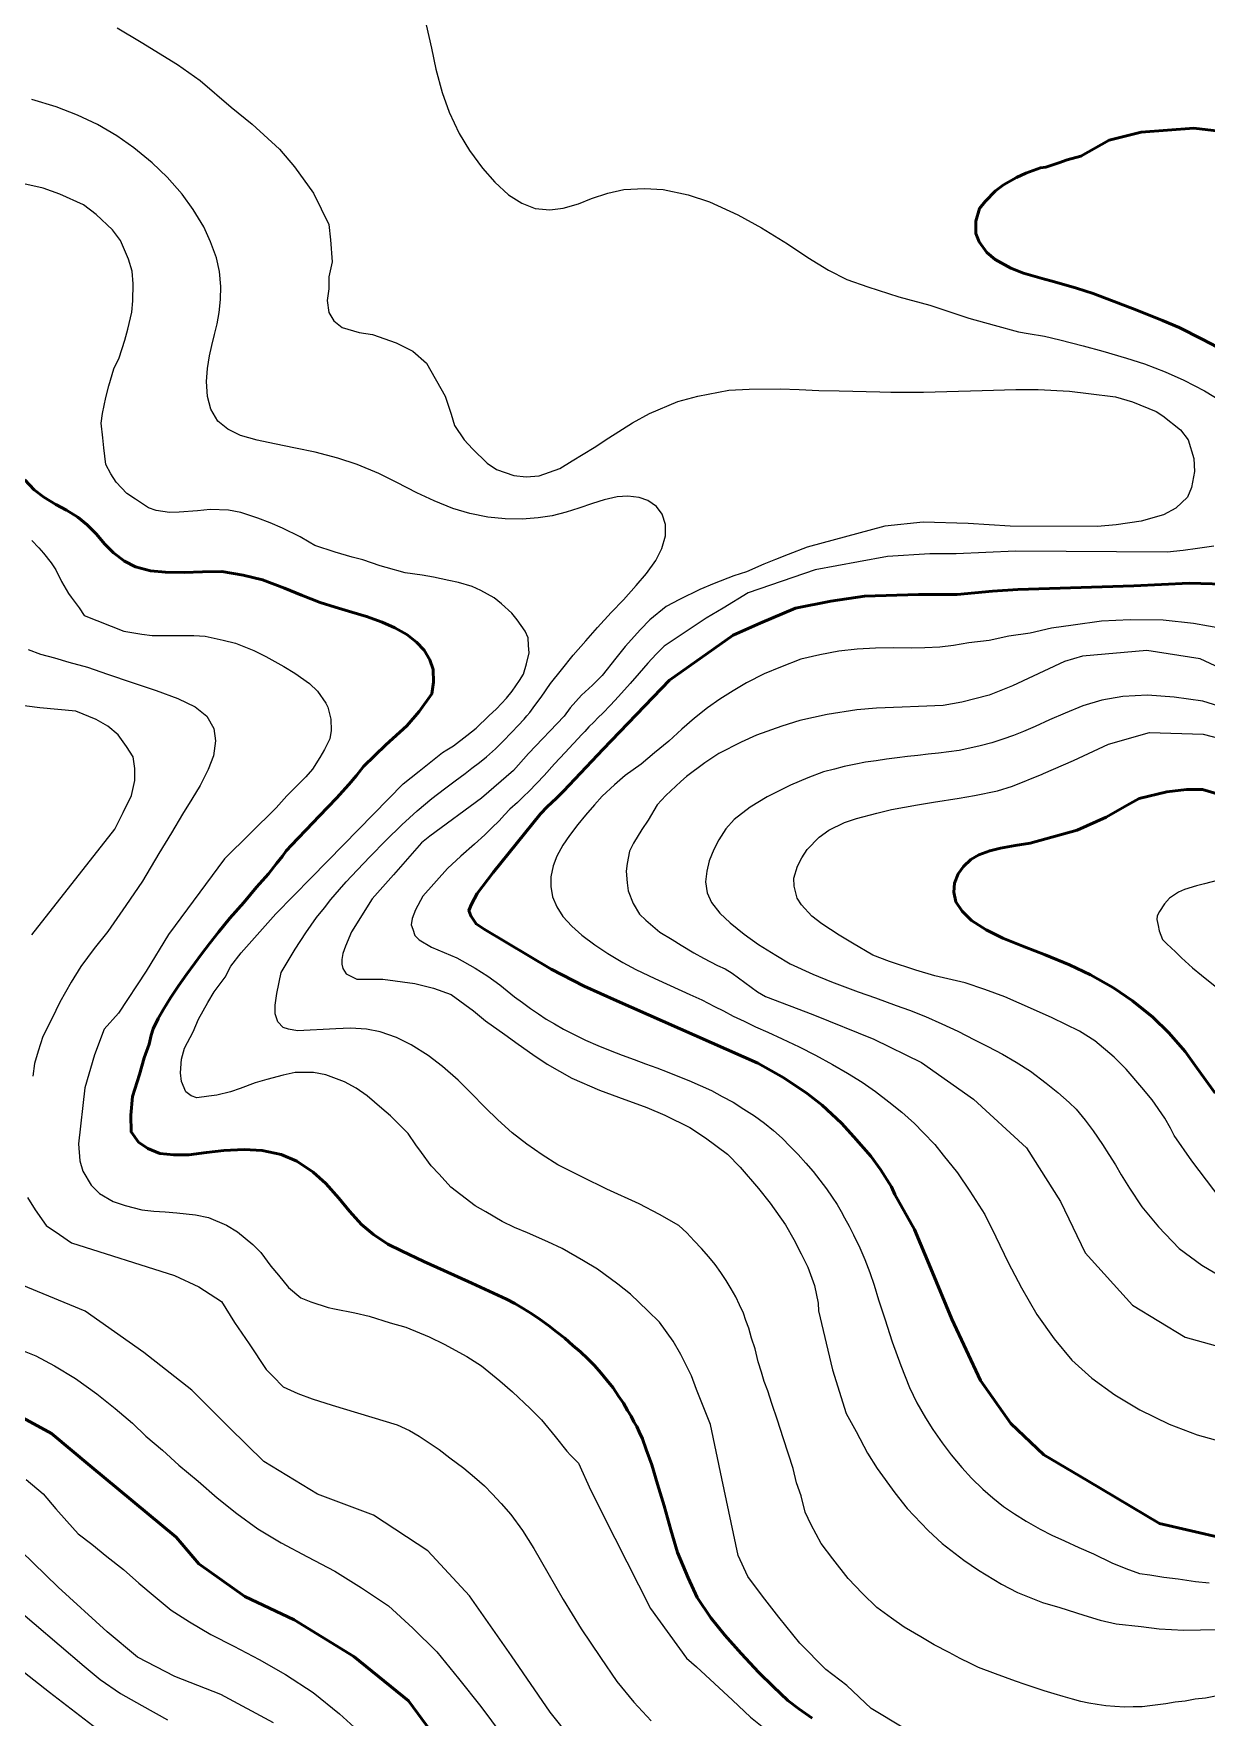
# Model space of a CAD drawing. Header units: metres. Extents: x 552626 to 559174, y 1843804 to 1852371.
# Drawn here: x 555458 to 555814, y 1844979 to 1845491 of the extents above; entities that cross this region are included whole.
import ezdxf

# ---------------------------------------------------------------- set-up
doc = ezdxf.new("R2010")
doc.units = ezdxf.units.M
doc.header["$LTSCALE"] = 6.8
doc.layers.add('1', color=7, linetype='Continuous', lineweight=25)
doc.layers.add('2', color=7, linetype='Continuous', lineweight=53)

msp = doc.modelspace()

# ---------------------------------------------------------------- linework, layer by layer
at = {"layer": '1'}
for points in [[(555577.31, 1845493.83), (555578.9, 1845486.71), (555580.3, 1845480.39), (555582.2, 1845473.25), (555584.28, 1845467.25), (555587.3, 1845460.79), (555590.44, 1845455.59), (555594.46, 1845450.21), (555598.17, 1845446.04), (555602.33, 1845442.19), (555606.36, 1845439.65), (555610.48, 1845437.96), (555614.94, 1845437.57), (555618.99, 1845438.05), (555623.59, 1845439.4), (555627.56, 1845440.99), (555632.55, 1845442.66), (555637.35, 1845443.76), (555643.7, 1845444.11), (555649.33, 1845443.82), (555656.9, 1845442.15), (555663.35, 1845440.01), (555671.97, 1845436.11), (555679.16, 1845432.14), (555687.13, 1845427.25), (555693.3, 1845423.14), (555699.54, 1845419.27), (555705.09, 1845416.42), (555711.49, 1845414.23), (555720.94, 1845411.17), (555730.31, 1845408.57), (555742.23, 1845404.69), (555749.84, 1845402.49), (555757.23, 1845400.46), (555760.23, 1845400), (555765.19, 1845399.19), (555769.79, 1845398.07), (555776.96, 1845396.26), (555782.92, 1845394.63), (555790.08, 1845392.54), (555795.55, 1845390.75), (555801.84, 1845388.31), (555807.47, 1845385.8), (555813.75, 1845382.54), (555818.92, 1845379.46)], [(555483.47, 1845492.94), (555490.73, 1845488.54), (555501.78, 1845481.81), (555508.63, 1845476.88), (555518.12, 1845468.82), (555524.43, 1845463.64), (555532.73, 1845456.02), (555537.34, 1845450.65), (555543.11, 1845442.65), (555547.7, 1845433.13), (555548.21, 1845428.5), (555548.72, 1845421.83), (555547.7, 1845417.21), (555547.7, 1845413.61), (555547.19, 1845410.02), (555547.7, 1845406.42), (555549.24, 1845403.86), (555551.8, 1845401.8), (555556.92, 1845400.26), (555561.01, 1845399.75), (555568.18, 1845397.18), (555573.3, 1845394.62), (555577.4, 1845391.02), (555583.11, 1845380.96), (555584.88, 1845375.45), (555585.94, 1845372.05), (555588.82, 1845367.71), (555591.42, 1845364.96), (555595.82, 1845360.61), (555598.71, 1845358.66), (555603.96, 1845356.88), (555607.72, 1845356.45), (555611.69, 1845356.72)], [(555644.26, 1845327.02), (555647.13, 1845331.02), (555648.96, 1845334.68), (555650.02, 1845338.5), (555650.04, 1845341.95), (555649, 1845345.05), (555647.31, 1845347.45), (555644.7, 1845349.21), (555641.99, 1845350.2), (555638.55, 1845350.6), (555635.3, 1845350.34), (555631.41, 1845349.48), (555627.88, 1845348.33), (555623.68, 1845346.9), (555619.87, 1845345.69), (555615.61, 1845344.59), (555611.32, 1845343.93), (555606.49, 1845343.59), (555601.32, 1845343.69), (555596.06, 1845344.2), (555590.55, 1845345.28), (555585.42, 1845346.8), (555579.77, 1845349.1), (555574.51, 1845351.6), (555568.39, 1845354.7), (555562.9, 1845357.41), (555556.4, 1845360.17), (555550.47, 1845362.15), (555543.63, 1845363.95), (555537.66, 1845365.17), (555531.23, 1845366.44), (555525.98, 1845367.54), (555520.95, 1845368.96), (555517.1, 1845370.88), (555514, 1845373.37), (555511.94, 1845376.97), (555510.87, 1845380.89), (555510.53, 1845385.39), (555510.84, 1845389.32), (555511.46, 1845393.18), (555512.23, 1845396.4), (555513.05, 1845399.65), (555513.81, 1845402.93), (555514.46, 1845406.4), (555514.86, 1845410.37), (555514.95, 1845414.25), (555514.49, 1845418.82), (555513.57, 1845422.99), (555511.83, 1845427.91), (555509.72, 1845432.42), (555506.57, 1845437.68), (555503.2, 1845442.38), (555498.6, 1845447.57), (555494.12, 1845451.92), (555488.52, 1845456.46), (555483.37, 1845460.09), (555477.43, 1845463.56), (555471.36, 1845466.4), (555464.88, 1845468.87), (555457.47, 1845471.13)], [(555554.82, 1845332.02), (555549.7, 1845333.53), (555543.46, 1845335.58), (555541.73, 1845336.62), (555539.07, 1845338.22), (555533.63, 1845340.83), (555529.92, 1845342.41), (555526.14, 1845343.88), (555520.99, 1845345.58), (555517.29, 1845346.3), (555511.65, 1845346.51), (555507.89, 1845346.08), (555502.32, 1845345.72), (555499.29, 1845345.57), (555495.32, 1845346.16), (555492.93, 1845347.03), (555489.02, 1845349.63), (555486.34, 1845351.42), (555483.09, 1845354.85), (555481.47, 1845357.33), (555480, 1845360.21), (555479.42, 1845365.29), (555479.07, 1845368.29), (555478.56, 1845372.8), (555478.99, 1845375.71), (555479.95, 1845380.58), (555480.88, 1845384.11), (555482.39, 1845389.24), (555484.01, 1845392.56), (555485.77, 1845398), (555486.72, 1845401.35), (555487.93, 1845406.53), (555488.21, 1845409.9), (555488.28, 1845415.14), (555488.04, 1845418.92), (555486.85, 1845422.59), (555484.5, 1845428.23), (555482.02, 1845431.56), (555477.01, 1845436.22), (555473.16, 1845439.11), (555466.02, 1845442.39), (555460.96, 1845444.19), (555453.25, 1845445.88)], [(555611.69, 1845356.72), (555617.9, 1845358.95), (555621.64, 1845361.28), (555628.31, 1845365.38), (555632.83, 1845368.28), (555640.02, 1845372.81), (555645.22, 1845375.69), (555653.75, 1845379.33), (555659.84, 1845380.98), (555669.26, 1845382.73), (555675.5, 1845383.06), (555684.82, 1845383.18), (555690.65, 1845382.99), (555696.58, 1845382.71), (555702.79, 1845382.57), (555715.2, 1845382.27), (555718.54, 1845382.18), (555728.45, 1845382.17), (555735.46, 1845382.4), (555746.28, 1845382.69), (555756.44, 1845382.99), (555763.29, 1845383.02), (555772.77, 1845382.48), (555778.56, 1845381.81), (555786.78, 1845380.75), (555791.9, 1845379.25), (555799.1, 1845376.26), (555801.15, 1845374.97), (555806.49, 1845370.73), (555808.84, 1845367.66), (555810.53, 1845362.05), (555810.79, 1845358.08), (555809.83, 1845353.21), (555808.65, 1845350.22), (555805.13, 1845346.87), (555801.35, 1845344.91), (555794.53, 1845342.99), (555786.95, 1845341.83), (555781.29, 1845341.38), (555754.76, 1845341.44), (555741.94, 1845342.24), (555728.32, 1845342.64), (555716.7, 1845341.44), (555693.09, 1845335.09), (555687.35, 1845332.82), (555683.43, 1845331.32), (555679.88, 1845329.87), (555674.62, 1845327.55), (555670.76, 1845326.35), (555664.84, 1845324.05), (555660.48, 1845322.22), (555654.26, 1845319.13), (555650.21, 1845317.05), (555645.26, 1845312.96), (555642.44, 1845310.06), (555637.8, 1845304.87), (555634.97, 1845301.31), (555630.81, 1845296.07), (555627.81, 1845293.16), (555624.54, 1845290.12), (555621.09, 1845286.2), (555619.28, 1845283.71), (555608.44, 1845272.31), (555603.85, 1845267.16), (555594.12, 1845258.73), (555578.41, 1845247.17), (555575.93, 1845245.18), (555567.36, 1845235.45), (555560.88, 1845228.14), (555554.66, 1845218.11), (555552.77, 1845213.77), (555551.96, 1845211.6), (555551.69, 1845209.71), (555551.69, 1845208.35), (555551.96, 1845207), (555553.04, 1845205.37), (555554.66, 1845204.56), (555556.28, 1845203.74), (555559.8, 1845203.74), (555564.12, 1845203.74), (555573.85, 1845202.39), (555579.52, 1845201.03), (555584.93, 1845199.14), (555591.66, 1845194.16), (555595.34, 1845191.06), (555601.24, 1845186.89), (555605.27, 1845184.03), (555609.72, 1845180.83), (555614.05, 1845177.9), (555621.57, 1845173.63), (555629.96, 1845170.03), (555635.73, 1845167.84), (555644.35, 1845164.74), (555649.84, 1845162.42), (555657.4, 1845158.63), (555662.23, 1845155.48), (555668.87, 1845150.54), (555672.74, 1845146.61), (555678.33, 1845140.12), (555681.79, 1845135.67), (555686.44, 1845129.08)], [(555457.51, 1845337.07), (555459.67, 1845334.85)], [(555459.67, 1845334.85), (555461.1, 1845333.2), (555463.43, 1845330.32), (555464.81, 1845328.2), (555466.56, 1845324.59), (555468.68, 1845321.02), (555469.48, 1845319.88), (555471.85, 1845316.63), (555473.44, 1845314.33), (555485.51, 1845309.53), (555490.95, 1845308.63), (555494.04, 1845308.22), (555498.8, 1845308.19), (555501.75, 1845308.24), (555506.7, 1845308.24), (555510.15, 1845308.06), (555515.63, 1845306.78), (555519.35, 1845305.88), (555524.93, 1845303.66), (555528.57, 1845301.79), (555534.06, 1845298.8), (555537.43, 1845296.81), (555541.89, 1845293.61), (555544.34, 1845291.32), (555546.86, 1845287.61), (555547.47, 1845286.44), (555548.36, 1845282.83), (555548.47, 1845279.32), (555548, 1845276.79), (555546.47, 1845273.57), (555545.03, 1845271.12), (555542.77, 1845267.62), (555540.75, 1845265.29), (555537.25, 1845261.75), (555534.94, 1845259.49), (555531.73, 1845255.88), (555516.01, 1845240.33), (555498.99, 1845217.29), (555492.23, 1845206.18), (555483.81, 1845193.46)], [(555816.66, 1845335.35), (555811.67, 1845334.65), (555807.31, 1845334.09), (555802.49, 1845333.51), (555756.36, 1845333.8), (555738.33, 1845333), (555730.32, 1845333), (555717.5, 1845332.2), (555708.69, 1845330.59), (555695.47, 1845328.18), (555675.19, 1845321.19), (555667.51, 1845316.57), (555662.39, 1845313.49), (555649.59, 1845304.92), (555647.18, 1845302.53), (555644.69, 1845299.85), (555642.05, 1845296.78), (555639.29, 1845293.58), (555635.78, 1845289.63), (555633.32, 1845287.03), (555631.04, 1845284.59), (555629.61, 1845283.31), (555628.28, 1845281.87), (555626.78, 1845280.44), (555625.56, 1845279.07), (555624.41, 1845277.92), (555623.57, 1845276.98), (555621.94, 1845275.24), (555619.59, 1845272.67), (555616.35, 1845269.16), (555613.12, 1845265.66), (555608.58, 1845260.85), (555606.84, 1845259.25), (555605.04, 1845257.5)], [(555566.45, 1845162.18), (555563.81, 1845164.45), (555559.37, 1845168.32), (555556.06, 1845170.6), (555552.5, 1845172.58), (555546.83, 1845174.69), (555543.13, 1845175.41), (555537.51, 1845175.43), (555533.9, 1845174.54), (555528.91, 1845173.21), (555525.41, 1845172.24), (555520.84, 1845170.57), (555517.92, 1845169.48), (555513.74, 1845168.52), (555511.3, 1845168.24), (555507.64, 1845167.73), (555505.87, 1845168.29), (555504.3, 1845169.54), (555502.99, 1845172.62), (555502.69, 1845175.25), (555502.97, 1845179.48), (555503.92, 1845182.82), (555506.49, 1845187.78), (555508.15, 1845191.59), (555511, 1845196.67), (555512.91, 1845199.94), (555516.21, 1845204.32), (555518.02, 1845207.67), (555521.15, 1845211.72), (555531.61, 1845223.58), (555542.42, 1845234.57), (555552.25, 1845244.6), (555570.34, 1845263.14), (555575.19, 1845266.98), (555582.28, 1845272.62), (555583.61, 1845273.44), (555585.65, 1845274.72), (555589.68, 1845277.84), (555592.47, 1845280.07), (555596.32, 1845283.84), (555598.65, 1845285.92), (555601.71, 1845289.12), (555603.46, 1845291.32), (555605.67, 1845294.53), (555606.87, 1845296.47), (555607.84, 1845299.63), (555608.6, 1845302.95), (555608.45, 1845305.13), (555608.28, 1845307.49), (555607.37, 1845309.57), (555604.98, 1845313.01), (555603.32, 1845315.01), (555600.24, 1845317.8), (555597.94, 1845319.63), (555593.96, 1845321.94), (555591.26, 1845323.06), (555587.12, 1845324.3), (555584.19, 1845324.91), (555579.51, 1845325.9), (555576.1, 1845326.56), (555570.98, 1845327.21), (555565.17, 1845328.93), (555563.31, 1845329.38), (555558.06, 1845331.16), (555554.82, 1845332.02)], [(555722.52, 1845006.83), (555718.7, 1845009.5), (555714.28, 1845012.76), (555709.88, 1845017.06), (555705.54, 1845021.56), (555700.83, 1845027.54), (555697.34, 1845032.26), (555694.31, 1845037.9), (555692.5, 1845041.8), (555691.27, 1845046.71), (555689.87, 1845050.69), (555688.84, 1845055.07), (555687.4, 1845059.34), (555685.79, 1845064.38), (555684.08, 1845069.72), (555682.36, 1845074.74), (555681.12, 1845078.62), (555680.03, 1845081.48), (555679.22, 1845084.29), (555678.23, 1845087.42), (555677.28, 1845091.36), (555676.17, 1845094.64), (555675.36, 1845097.67), (555674.42, 1845100), (555673.69, 1845102.23), (555672.55, 1845104.76), (555671.42, 1845107.19), (555669.98, 1845109.68), (555668.5, 1845112.14), (555666.85, 1845114.56), (555665.09, 1845117.05), (555663.17, 1845119.34), (555661.01, 1845121.88), (555658.77, 1845124.18), (555656.47, 1845126.64), (555654.04, 1845128.85), (555648.25, 1845132.22), (555642.01, 1845135.5), (555632.21, 1845139.97), (555624.81, 1845143.62), (555617.31, 1845147.35), (555612.55, 1845150.33), (555607.92, 1845153.59), (555603.48, 1845157.02), (555599.1, 1845160.99), (555595.27, 1845164.79), (555590.92, 1845169.22), (555587.01, 1845173.07), (555582.28, 1845177.23), (555577.89, 1845180.55), (555572.8, 1845183.8), (555568.33, 1845186.01), (555563.38, 1845187.75), (555559.17, 1845188.57), (555554.31, 1845188.85), (555549.9, 1845188.71), (555538.18, 1845188.02), (555535.47, 1845188.57), (555533.85, 1845189.11), (555532.23, 1845190.74), (555531.42, 1845193.17), (555531.42, 1845195.88), (555531.96, 1845199.41), (555533.23, 1845205.76), (555537.47, 1845212.87), (555540.73, 1845217.88), (555544.03, 1845222.54), (555546.39, 1845225.47), (555548.31, 1845228), (555550.97, 1845231.01), (555552.97, 1845233.39), (555556.31, 1845236.91), (555560.3, 1845241.07), (555565.07, 1845245.88), (555569.9, 1845250.69), (555574.57, 1845254.88), (555578.99, 1845258.67), (555582.93, 1845261.62), (555586.1, 1845264.02), (555589.13, 1845266.27), (555591.24, 1845267.85), (555593.55, 1845269.62), (555595.68, 1845271.32), (555598.39, 1845273.8), (555600.65, 1845276), (555603.36, 1845278.86), (555605.28, 1845280.87), (555607.05, 1845282.78), (555607.95, 1845283.77), (555608.86, 1845284.77), (555610.3, 1845286.9), (555612.24, 1845289.47), (555615.11, 1845293.65), (555618.4, 1845297.73), (555621.94, 1845302.26), (555625.8, 1845306.62), (555629.39, 1845310.67), (555633.57, 1845315.22), (555637.23, 1845319.08), (555641.16, 1845323.37), (555644.26, 1845327.02)], [(555819.54, 1845310.22), (555810.46, 1845311.85), (555801.26, 1845312.91), (555791.16, 1845312.94), (555782.46, 1845312.54), (555773.9, 1845311.4), (555767.27, 1845310.43), (555760.82, 1845308.89), (555754.39, 1845307.98), (555748.38, 1845306.69), (555742.22, 1845306.01), (555737.58, 1845305.17), (555733.33, 1845304.63), (555728.86, 1845304.42), (555724.64, 1845304.36), (555719.15, 1845304.49), (555713.81, 1845304.34), (555708.27, 1845304.09), (555702.71, 1845303.46), (555696.9, 1845302.29), (555691.19, 1845300.99), (555684.93, 1845298.6), (555679.97, 1845296.55), (555674.66, 1845293.81), (555670.54, 1845291.4), (555666.55, 1845288.88), (555662.8, 1845286.27), (555658.83, 1845283.08), (555655, 1845279.78), (555651.07, 1845276.06), (555646.66, 1845272.53), (555642.67, 1845269.15), (555637.79, 1845265.62), (555634.55, 1845262.86), (555630.75, 1845259.4), (555628.46, 1845256.79), (555625.77, 1845253.62), (555623.36, 1845250.74), (555620.85, 1845247.4), (555618.86, 1845244.44), (555617.06, 1845241.12), (555615.91, 1845238.19), (555615.2, 1845234.88), (555615.18, 1845231.92), (555615.72, 1845228.74), (555617.03, 1845225.72), (555618.87, 1845222.81), (555621.58, 1845219.82), (555624.61, 1845217.16), (555628.59, 1845214.18), (555632.48, 1845211.58), (555637.08, 1845208.82), (555641.02, 1845206.68), (555646.78, 1845203.92), (555651.4, 1845201.84), (555657.38, 1845199.08), (555661.04, 1845197.43)], [(555456.43, 1845303.91), (555460.1, 1845302.53), (555464.37, 1845301.46), (555468.79, 1845300.1), (555474.44, 1845298.54), (555480.48, 1845296.41), (555488.04, 1845293.92), (555495.3, 1845291.46), (555501.9, 1845289.08), (555507.16, 1845286.48), (555510.7, 1845283.68), (555512.77, 1845279.92), (555513.33, 1845276.19), (555512.68, 1845271.65), (555511.13, 1845267.52), (555508.65, 1845262.58), (555506.15, 1845258.46), (555503.28, 1845253.89), (555499.97, 1845248.22), (555496.1, 1845241.92), (555491.11, 1845233.5), (555486.03, 1845226.18), (555480.59, 1845218.28), (555476.44, 1845213.11), (555472.39, 1845207.56), (555469.46, 1845202.85), (555465.98, 1845196.78), (555463.56, 1845191.69), (555460.84, 1845186.28), (555459.48, 1845181.9), (555458.37, 1845178.16), (555457.86, 1845174.29)], [(555828.99, 1845293.46), (555812.45, 1845301.15), (555796.31, 1845303.62), (555776.68, 1845301.9), (555771.3, 1845300.27), (555755.41, 1845292.89), (555748.34, 1845290.1), (555740.05, 1845287.92), (555734.37, 1845286.92), (555726.89, 1845286.65), (555721.98, 1845286.42), (555714.12, 1845286.1), (555708.18, 1845285.64), (555699.14, 1845284.22), (555690.8, 1845282.42), (555685.4, 1845280.7), (555677.67, 1845277.92), (555672.98, 1845275.81), (555666.2, 1845272.3), (555661.98, 1845269.49), (555656.41, 1845265.37), (555654.7, 1845263.82), (555650.09, 1845259.63), (555647.5, 1845256.74), (555644.75, 1845252.11), (555642.83, 1845249.21), (555640.31, 1845245.09), (555639.09, 1845242.65), (555638.41, 1845238.95), (555638.13, 1845236.63), (555638.39, 1845233.05), (555638.69, 1845230.62), (555640.23, 1845226.72), (555642.15, 1845223.53), (555644.09, 1845221.68), (555646.22, 1845219.86), (555648.35, 1845218.03), (555652.05, 1845215.83), (555654.75, 1845214.08), (555658.66, 1845211.71)], [(555821.66, 1845285.6), (555813.27, 1845288.26), (555804.54, 1845289.47), (555796.44, 1845290.12), (555788.98, 1845289.65), (555782.58, 1845288.58), (555776.8, 1845286.85), (555771.45, 1845284.65), (555766.67, 1845282.53), (555762.32, 1845280.58), (555758.83, 1845279.07), (555755.73, 1845277.84), (555752.54, 1845276.69), (555749.17, 1845275.62), (555745.6, 1845274.63), (555742.5, 1845273.94), (555739.24, 1845273.3), (555736.14, 1845272.84), (555732.96, 1845272.4), (555729.86, 1845272.1), (555726.72, 1845271.7), (555723.56, 1845271.42), (555720.4, 1845270.98), (555717.15, 1845270.66), (555714.07, 1845270.16), (555710.78, 1845269.72), (555707.82, 1845269.1), (555704.31, 1845268.44), (555701.34, 1845267.63), (555698.05, 1845266.77), (555693.25, 1845264.94), (555688.04, 1845262.71), (555680.95, 1845259.21), (555675.79, 1845255.99), (555670.85, 1845252.33), (555668.39, 1845249.41), (555666.28, 1845246.15), (555664.69, 1845243.14), (555663.34, 1845239.77), (555662.54, 1845236.54), (555662.19, 1845233.3), (555662.73, 1845230.01), (555664.03, 1845227.05), (555666.56, 1845223.79), (555669.65, 1845220.85), (555673.98, 1845217.44)], [(555457.54, 1845217.25), (555482.69, 1845249.3), (555485.25, 1845254.43), (555487.81, 1845259.57), (555488.83, 1845264.19), (555488.83, 1845267.79), (555488.32, 1845271.38), (555486.27, 1845274.46), (555483.71, 1845278.05), (555480.64, 1845280.62), (555477.06, 1845282.68), (555470.91, 1845285.24), (555459.94, 1845286.23), (555443.27, 1845288.32)], [(555708.04, 1845252.62), (555714.21, 1845254.24), (555718.74, 1845255.29), (555726.64, 1845256.75), (555731.49, 1845257.55), (555739.23, 1845258.8), (555743.88, 1845259.58), (555750.93, 1845261.03), (555755.42, 1845262.45), (555764.48, 1845266.06), (555764.84, 1845266.24), (555773.97, 1845270.24), (555784.61, 1845275.18), (555797.1, 1845278.68), (555813.39, 1845278.22), (555833.26, 1845273.1)], [(555605.04, 1845257.5), (555602.77, 1845255.41), (555601.11, 1845253.68), (555599.46, 1845251.88), (555597.3, 1845249.79), (555595.14, 1845247.61), (555591.98, 1845244.76), (555587.88, 1845241.14), (555583.76, 1845237.4), (555576.28, 1845228.95), (555574.12, 1845224.88), (555573.04, 1845222.17), (555572.77, 1845220.28), (555573.31, 1845218.92), (555573.85, 1845217.02), (555575.2, 1845215.67), (555578.98, 1845213.5), (555586.64, 1845210.21), (555592.2, 1845207.1), (555596.07, 1845204.63), (555599.74, 1845201.99), (555601.95, 1845200.19), (555604.18, 1845198.42), (555606.58, 1845196.66), (555609.05, 1845194.88), (555611.46, 1845193.22), (555613.77, 1845191.64), (555616.28, 1845190.16), (555619.06, 1845188.53), (555622.27, 1845186.93), (555625.74, 1845185.2), (555629.45, 1845183.63), (555633.19, 1845182.05), (555636.86, 1845180.68), (555640.5, 1845179.31), (555643.97, 1845178.04), (555647.36, 1845176.77), (555650.55, 1845175.59), (555653.82, 1845174.27), (555657.16, 1845172.95), (555660.53, 1845171.41), (555664.03, 1845169.88), (555667.24, 1845168.12), (555670.56, 1845166.36), (555673.79, 1845164.28), (555677.06, 1845162.18), (555680.15, 1845159.98), (555682.89, 1845157.72), (555685.51, 1845155.41), (555687.93, 1845152.88), (555690.35, 1845150.42), (555692.63, 1845147.85), (555694.85, 1845145.29), (555696.93, 1845142.7), (555698.91, 1845140.05), (555700.71, 1845137.52), (555702.14, 1845135.26), (555703.43, 1845133.13), (555704.45, 1845131.23), (555705.84, 1845128.64), (555707.12, 1845126.05), (555709.05, 1845122.11), (555710.56, 1845118.52), (555712.15, 1845114.56), (555713.46, 1845110.74), (555714.76, 1845106.29), (555716.64, 1845100.49), (555718.85, 1845093.52), (555721.52, 1845086.36), (555724.21, 1845079.64), (555726.44, 1845074.97), (555729.01, 1845070.38), (555731.24, 1845066.9), (555734.07, 1845062.78), (555736.81, 1845059.14), (555740.02, 1845055.29), (555743.03, 1845052.05), (555746.45, 1845048.75), (555749.45, 1845046.07), (555752.69, 1845043.49), (555756.03, 1845041.23), (555759.63, 1845038.98), (555763.85, 1845036.59), (555767.42, 1845034.77), (555771.26, 1845033.07), (555775.6, 1845031.06), (555780.11, 1845029.08), (555785.61, 1845026.37), (555789.9, 1845024.68), (555794.04, 1845023.16), (555797.21, 1845022.71), (555801.39, 1845022.02), (555805.74, 1845021.46), (555811.05, 1845020.64), (555815.18, 1845020.25)], [(555818.88, 1845136.82), (555809.98, 1845148.58), (555804.57, 1845156.27), (555803.44, 1845158.5), (555801.73, 1845161.52), (555797.9, 1845167.03), (555794.76, 1845170.83), (555789.97, 1845176.41), (555786.37, 1845180.05), (555780.43, 1845185.01), (555775.78, 1845187.95), (555767.47, 1845192.05), (555761.82, 1845194.57), (555753.16, 1845198.43), (555747.08, 1845200.62), (555741.03, 1845202.62), (555731.91, 1845204.81), (555726.09, 1845206.46), (555718.05, 1845209.16), (555713.06, 1845211.01), (555706.8, 1845214.7), (555702.78, 1845217.14), (555697.5, 1845220.57), (555694.44, 1845222.95), (555691.35, 1845226.37), (555690.05, 1845228.39), (555689.13, 1845231.98), (555689.01, 1845234.44), (555690.17, 1845238.11), (555691.47, 1845240.65), (555693.06, 1845243.13), (555696.67, 1845246.91), (555699.65, 1845249), (555704.39, 1845251.4), (555708.04, 1845252.62)], [(555818.07, 1845233.86), (555813.83, 1845232.76), (555811.33, 1845232.16), (555807.76, 1845231.05), (555805.88, 1845230.15), (555803.15, 1845228.38), (555801.65, 1845226.67), (555800.14, 1845224.29), (555799.45, 1845222.97), (555799.3, 1845221.91), (555799.72, 1845220.06), (555800.02, 1845218.48), (555801.01, 1845215.84), (555802.32, 1845214.48), (555805.01, 1845212.06), (555806.84, 1845210.29), (555810.18, 1845207.19), (555812.84, 1845204.96), (555817.58, 1845201.27)], [(555673.98, 1845217.44), (555678.32, 1845214.34), (555683.54, 1845211.04), (555687.95, 1845208.46), (555694.81, 1845205.29), (555700.46, 1845202.91), (555708.58, 1845199.88), (555713.81, 1845198.04), (555720.13, 1845195.72), (555724.16, 1845194.29), (555729, 1845192.4), (555734.03, 1845190.21), (555738.82, 1845188), (555743.94, 1845185.29), (555747.96, 1845183.3), (555752.38, 1845180.99), (555756.59, 1845178.49), (555760.91, 1845175.79), (555765.64, 1845172.11), (555769.25, 1845169.33), (555772.68, 1845166.26), (555774.82, 1845164.21), (555777.53, 1845160.89), (555779.93, 1845157.67), (555782.76, 1845153.47), (555784.75, 1845150.44), (555786.76, 1845147.3), (555788.48, 1845144.27), (555790.99, 1845140.27), (555794.73, 1845134.54), (555799.82, 1845128.5), (555806.05, 1845121.94), (555813.01, 1845116.85), (555820.37, 1845112.43)], [(555658.66, 1845211.71), (555661.62, 1845210.09), (555665.88, 1845207.96), (555668.11, 1845206.9), (555670.27, 1845205.56), (555678.03, 1845199.92), (555680.46, 1845198.52), (555694.83, 1845192.98), (555713.33, 1845185.49), (555727.85, 1845178.42), (555743.58, 1845167.28), (555759.74, 1845152.46), (555770, 1845136.19), (555777.5, 1845120.59), (555791.94, 1845104.68), (555807.9, 1845094.93), (555822.53, 1845090.91)], [(555661.04, 1845197.43), (555664.93, 1845195.42), (555667.69, 1845194.13), (555670.61, 1845192.51), (555673.93, 1845190.97), (555677.4, 1845189.3), (555681.16, 1845187.63), (555685.49, 1845185.6), (555690.61, 1845183.16), (555695.57, 1845180.61), (555700.77, 1845177.84), (555705.36, 1845175.19), (555709.79, 1845172.43), (555713.82, 1845169.66), (555717.88, 1845166.51), (555721.81, 1845163.31), (555725.69, 1845159.84), (555728.29, 1845157.11), (555731.83, 1845153.55), (555734.38, 1845150.26), (555738.79, 1845144.92), (555742.48, 1845139.36), (555747.07, 1845132.24), (555750.41, 1845125.43), (555754.18, 1845117.65), (555758.22, 1845109.92), (555762.8, 1845101.82), (555768.07, 1845094.45), (555773.48, 1845087.95), (555779.57, 1845082.49), (555786.54, 1845077.39), (555794.19, 1845072.9), (555803.09, 1845068.55), (555811.61, 1845065.3), (555820.71, 1845062.71)], [(555483.81, 1845193.46), (555479.53, 1845188.57), (555476.56, 1845180.71), (555473.58, 1845170.68), (555471.74, 1845153.72), (555472.05, 1845148.52), (555472.98, 1845145.39), (555475.56, 1845141.11), (555478.03, 1845138.64), (555482.22, 1845136.16), (555485.88, 1845134.96), (555490.98, 1845133.64), (555494.55, 1845133.2), (555498, 1845133.02), (555501.55, 1845132.76), (555507.24, 1845132.17), (555511.15, 1845131.29), (555516.65, 1845128.96), (555520.02, 1845126.97), (555524.65, 1845123.12), (555527.12, 1845120.64), (555530.17, 1845116.52), (555532.47, 1845113.83), (555535.47, 1845110.08), (555539.26, 1845106.89), (555542.26, 1845105.71), (555547.51, 1845103.93), (555549.45, 1845103.59), (555555.6, 1845102.29), (555559.99, 1845101.36), (555566.41, 1845099.34), (555571.13, 1845097.97), (555578.22, 1845095.07), (555582.76, 1845092.83), (555589.67, 1845089.05), (555594.09, 1845086.23), (555599.66, 1845081.63), (555603.56, 1845078.36), (555608.9, 1845073.26), (555612.34, 1845069.84), (555616.53, 1845064.8), (555620.1, 1845060.26), (555621.19, 1845059.05), (555623.56, 1845056.66), (555627.35, 1845048.36), (555634.6, 1845033.81), (555645.5, 1845012.52), (555656.46, 1844997.36), (555659.46, 1844994.71), (555670.42, 1844984.57), (555675.9, 1844979.46), (555681.92, 1844974.61)], [(555530.91, 1844977.75), (555514.92, 1844986.35), (555501, 1844991.77), (555489.57, 1844997.69), (555480.42, 1845005.34), (555465.49, 1845018.93), (555454.17, 1845030), (555437.53, 1845045.22), (555420.1, 1845056.84), (555399.17, 1845069.18), (555393.74, 1845073.14), (555382.39, 1845078.59), (555377.95, 1845082.55), (555375.98, 1845086.01), (555374, 1845093.43), (555373.64, 1845122.71), (555369.39, 1845138.88), (555361.86, 1845159.44), (555358.28, 1845166.12), (555356.23, 1845172.79), (555356.23, 1845177.93), (555356.23, 1845184.09)], [(555722.42, 1844976.15), (555712.55, 1844982.09), (555705.14, 1844989.02), (555698.73, 1844993.97), (555690.83, 1845001.89), (555684.42, 1845009.81), (555679.48, 1845016.24), (555675.04, 1845022.18), (555672.08, 1845028.61), (555667.1, 1845051.98), (555663.67, 1845068.4), (555662.1, 1845072.46), (555660.51, 1845076.5), (555659.46, 1845079.05), (555657.94, 1845083.16), (555654.72, 1845089.64), (555652.35, 1845093.75), (555648.17, 1845099.46), (555644.63, 1845102.96), (555639.39, 1845107.98), (555635.52, 1845111.06), (555629.38, 1845115.59), (555625.09, 1845118.14), (555618.66, 1845121.88), (555614.33, 1845123.96), (555608.12, 1845126.67), (555604.12, 1845128.31), (555600.4, 1845130.08), (555595.4, 1845133.03), (555592.24, 1845134.85), (555587.86, 1845138.16), (555584.82, 1845140.57), (555581.24, 1845144.45), (555578.85, 1845147.03), (555575.91, 1845151.07), (555574.21, 1845153.45), (555571.82, 1845156.89), (555569.78, 1845158.85), (555566.45, 1845162.18)], [(555456.2, 1845137.42), (555458.49, 1845133.68), (555461.87, 1845128.91), (555465.94, 1845126.15), (555469.53, 1845123.65), (555500.83, 1845113.73)], [(555686.44, 1845129.08), (555689.04, 1845124.62), (555691.24, 1845120.32), (555693.24, 1845116.17), (555695.3, 1845110.61), (555696.38, 1845105.32), (555696.55, 1845102.96), (555700.78, 1845084.99), (555704.96, 1845071.75), (555707.93, 1845066.23), (555711.42, 1845059.64), (555714.38, 1845054.98), (555719.66, 1845047.66), (555723.5, 1845042.83), (555729.83, 1845036.21), (555734.13, 1845032.19), (555740.66, 1845027.12), (555745.11, 1845024.16), (555752.1, 1845019.91), (555756.99, 1845017.29), (555764.59, 1845014.26), (555769.81, 1845012.73), (555777.13, 1845010.41), (555782.06, 1845008.94), (555786.95, 1845007.84), (555794.56, 1845006.99), (555800.06, 1845006.26), (555807.52, 1845005.86), (555812.53, 1845006.01), (555819.84, 1845006.07)], [(555517.5, 1845067.52), (555506.1, 1845078.81), (555491.51, 1845090.31), (555473.69, 1845102.84), (555449.92, 1845112.72)], [(555500.83, 1845113.73), (555508.24, 1845110.26), (555515.15, 1845105.81), (555519.09, 1845099.37), (555523.54, 1845092.94), (555528.7, 1845085.09), (555530.71, 1845083.08), (555533.91, 1845079.87), (555538.32, 1845077.86), (555542.72, 1845076.25), (555548.73, 1845074.25), (555568.5, 1845068.27), (555572.21, 1845066.57), (555575.17, 1845064.89), (555577.65, 1845063.27), (555581.22, 1845060.78), (555584.52, 1845058.29), (555588.79, 1845055.13), (555592.01, 1845052.41), (555595.05, 1845049.72), (555597.35, 1845047.36), (555600.15, 1845044.39), (555603.04, 1845041.02), (555606.6, 1845036.22), (555610.02, 1845030.72), (555614.29, 1845023.3), (555618.99, 1845015.22), (555624.37, 1845006.25), (555630.24, 1844997.54), (555635.24, 1844990.31), (555640.36, 1844983.97), (555645.63, 1844978.34)], [(555452.64, 1845091.69), (555458.76, 1845089.32), (555464.43, 1845086.18), (555470.81, 1845082.4), (555477.24, 1845077.73), (555482.86, 1845073.24), (555488.1, 1845068.81), (555492.1, 1845064.83), (555497.18, 1845060.58), (555502.13, 1845056.02), (555508.04, 1845051.18), (555513.87, 1845046.1), (555519.81, 1845041.33), (555526.19, 1845036.72), (555533.31, 1845032.44), (555541.25, 1845028.14), (555549.58, 1845023.82), (555557.71, 1845018.8), (555565.84, 1845013.28), (555573.29, 1845006.53), (555580.56, 1844999.34), (555587.12, 1844991.23), (555593.94, 1844982.69), (555600.39, 1844973.93)], [(555360.16, 1845080.88), (555365.02, 1845074.6), (555371.04, 1845068.62), (555378.36, 1845063.48), (555386.55, 1845058.3), (555395.38, 1845053.28), (555404.66, 1845047.9), (555413.64, 1845042.36), (555422.43, 1845036.35), (555430.42, 1845030.55), (555437.83, 1845024.5), (555444.78, 1845019.12), (555450.65, 1845014.39), (555473.39, 1844994.91), (555478.28, 1844990.87), (555484.4, 1844986.65), (555490.92, 1844983), (555498.75, 1844978.66)], [(555824.14, 1844892.43), (555807.14, 1844888.05), (555789.03, 1844883.76), (555782.32, 1844882.06), (555771.63, 1844881.27), (555766.47, 1844882.06), (555758.55, 1844884.45), (555749.44, 1844889.21), (555723.24, 1844904.33), (555700.86, 1844917.58), (555681.37, 1844927.02), (555660.21, 1844939.72), (555644.96, 1844949.07), (555627.37, 1844965.47), (555615.01, 1844980.94), (555603.23, 1844998.07), (555590.52, 1845016.32), (555577.8, 1845030.04), (555561.32, 1845040.81), (555544.28, 1845047.26), (555528.04, 1845057.14), (555517.5, 1845067.52)], [(555455.74, 1845051.69), (555460.91, 1845047.32), (555464.8, 1845042.75), (555468.16, 1845039.01), (555471.6, 1845035.19), (555475.7, 1845032.04), (555480.27, 1845028.32), (555485.33, 1845024.31), (555490, 1845020.19), (555494.96, 1845016.05), (555499.89, 1845012.01), (555505.46, 1845008.44), (555511.91, 1845004.6), (555518.93, 1845001.06), (555526.59, 1844996.95), (555534.57, 1844992.39), (555542.95, 1844986.94), (555550.98, 1844980.48), (555558.75, 1844973.34)], [(555436.18, 1845008), (555462.83, 1844987.03), (555478.67, 1844974.89)], [(555817.18, 1844985.85), (555814.05, 1844985.26), (555810.95, 1844984.95), (555807.89, 1844984.35), (555804.89, 1844983.97), (555802.09, 1844983.52), (555799.6, 1844983.17), (555797.13, 1844982.91), (555794.84, 1844982.63), (555792.1, 1844982.55), (555789.48, 1844982.51), (555786.55, 1844982.65), (555783.85, 1844982.91), (555781.16, 1844983.27), (555778.69, 1844983.7), (555776.2, 1844984.24), (555773.69, 1844984.9), (555770.9, 1844985.69), (555768.15, 1844986.52), (555765.11, 1844987.49), (555762.31, 1844988.37), (555759.3, 1844989.38), (555756.35, 1844990.39), (555753.33, 1844991.49), (555750.31, 1844992.58), (555745.13, 1844994.59), (555742.72, 1844995.74), (555739.6, 1844997.23), (555736.22, 1844999.08), (555731.66, 1845001.46), (555727.61, 1845003.83), (555722.52, 1845006.83)]]:
    msp.add_lwpolyline(points, dxfattribs=at)
at = {"layer": '2'}
for points in [[(555826.79, 1845460.52), (555810.59, 1845462.4), (555794.55, 1845461.18), (555784.87, 1845458.76), (555776.22, 1845453.9), (555772.06, 1845452.76), (555769.5, 1845451.89), (555765.55, 1845450.58), (555763.97, 1845450.31), (555759.48, 1845448.75), (555756.68, 1845447.38), (555752.74, 1845445.22), (555750.28, 1845443.41), (555747.14, 1845440.1), (555745.48, 1845438.01), (555744.3, 1845434.16), (555744.35, 1845430.36), (555745.3, 1845427.89), (555747.67, 1845424.64), (555750.21, 1845422.46), (555754.98, 1845419.86), (555758.76, 1845418.39), (555765.16, 1845416.55), (555767.53, 1845415.87), (555774.91, 1845413.76), (555779.95, 1845412.15), (555787.71, 1845409.23), (555793.19, 1845407.1), (555801.07, 1845403.91), (555806.07, 1845401.81), (555813.04, 1845398.33), (555817.71, 1845395.81)], [(555455.43, 1845355.54), (555458.18, 1845352.47), (555461.17, 1845350.26), (555464.85, 1845348.03), (555468.09, 1845346.27), (555471.47, 1845344.21), (555474.33, 1845341.83), (555477.03, 1845339.11), (555479.73, 1845336), (555482.28, 1845333.32), (555485.62, 1845330.76), (555488.97, 1845329.11), (555493.56, 1845327.91), (555498.11, 1845327.42), (555503.75, 1845327.4)], [(555503.75, 1845327.4), (555509.33, 1845327.53), (555515.24, 1845327.64), (555521.74, 1845326.57), (555527.63, 1845325.18), (555534.28, 1845322.57), (555539.45, 1845320.52), (555545.16, 1845318.25), (555549.66, 1845316.87), (555554.73, 1845315.34), (555559.2, 1845314), (555563.95, 1845312.3), (555567.82, 1845310.59), (555571.48, 1845308.51), (555574.35, 1845306.22), (555576.71, 1845303.78), (555578.42, 1845300.83), (555579.42, 1845297.83), (555579.57, 1845293.98), (555579.04, 1845290.52), (555575.23, 1845285.1), (555571.47, 1845280.73), (555565.07, 1845274.96), (555561.68, 1845271.69), (555558.27, 1845268.4), (555556.17, 1845265.68), (555553.87, 1845262.88), (555550.08, 1845258.81), (555547.57, 1845256.1), (555544.85, 1845253.28), (555542.92, 1845251.28), (555540.87, 1845249.15), (555538.32, 1845246.51), (555536.48, 1845244.54), (555534.79, 1845242.74), (555533.63, 1845241.14), (555531.8, 1845238.91), (555529.43, 1845235.8), (555525.82, 1845231.7), (555521.88, 1845227.06), (555517.68, 1845222.31), (555514.24, 1845218.09), (555511.55, 1845214.7), (555509, 1845211.3), (555507.03, 1845208.62), (555504.5, 1845205.17), (555502.06, 1845201.68), (555499.69, 1845198.09), (555497.44, 1845194.47), (555495.93, 1845191.83), (555494.42, 1845188.71), (555493.77, 1845186.76), (555493.12, 1845184.02), (555491.64, 1845179.89), (555490.24, 1845174.79), (555488.08, 1845168.08), (555487.54, 1845162.44), (555487.65, 1845157.38), (555489.9, 1845154.24), (555492.77, 1845152.27), (555496.43, 1845150.81), (555500.62, 1845150.32), (555505.18, 1845150.41), (555510.6, 1845151.05), (555515.88, 1845151.68)], [(555823.18, 1845323.72), (555809.15, 1845324.12), (555792.33, 1845323.32), (555757.11, 1845322.22), (555749.43, 1845321.7), (555738.68, 1845320.68), (555726.9, 1845320.68), (555710.52, 1845320.16), (555700.28, 1845318.62), (555689.52, 1845316.57), (555678.77, 1845311.95), (555670.58, 1845308.35), (555651.21, 1845294.67), (555631.11, 1845273.68), (555619.09, 1845260.87), (555616.95, 1845258.82), (555614.12, 1845256.12)], [(555818.37, 1845259.84), (555813.16, 1845261.45), (555808.35, 1845261.45), (555802.35, 1845260.65), (555793.93, 1845258.64), (555790.33, 1845256.63), (555783.92, 1845253.02), (555775.1, 1845249), (555760.82, 1845245.12), (555756.28, 1845244.41), (555751.85, 1845243.6), (555748.53, 1845242.81), (555745.27, 1845241.55), (555742.78, 1845240.13), (555740.52, 1845238.01), (555738.96, 1845235.82), (555737.86, 1845232.93), (555737.62, 1845230.22), (555738.26, 1845227.24), (555740.15, 1845224.4), (555743.02, 1845221.61), (555747.49, 1845218.72), (555752.49, 1845216.24), (555759.09, 1845213.55), (555765.39, 1845211.19), (555772.77, 1845208.16), (555779.12, 1845205.11), (555786.12, 1845201.09), (555791.9, 1845197.16), (555798.09, 1845192.21), (555803, 1845187.49), (555807.89, 1845181.8), (555811.47, 1845176.77), (555817.05, 1845169.15)], [(555614.12, 1845256.12), (555612.09, 1845253.99), (555597.64, 1845236.14), (555592.77, 1845229.76), (555591.14, 1845226.51), (555590.33, 1845224.61), (555590.87, 1845222.99), (555592.5, 1845220.55), (555594.93, 1845218.92), (555615.26, 1845206.82), (555625.28, 1845201.59), (555635.29, 1845197.17), (555678.06, 1845178.2), (555685.98, 1845173.78), (555693.08, 1845168.99), (555697.58, 1845165.42), (555703.52, 1845160.02), (555707.22, 1845155.88), (555712.37, 1845149.91), (555715.31, 1845145.88), (555718.66, 1845140.65), (555719.69, 1845138.3), (555725.67, 1845127.65), (555730.6, 1845115.77), (555737.01, 1845100.39), (555745.73, 1845081.73), (555754.92, 1845068.72), (555764.96, 1845059.2), (555778.31, 1845051.32), (555800.13, 1845038.27), (555819.34, 1845033.81)], [(555515.88, 1845151.68), (555522.06, 1845152.03), (555527.45, 1845151.73), (555533.31, 1845150.42), (555538.07, 1845148.4), (555543.01, 1845145.13), (555546.84, 1845141.6), (555550.79, 1845137.16), (555553.99, 1845133.25), (555557.7, 1845129.16), (555561.32, 1845126.1), (555565.64, 1845123.23), (555569.8, 1845121.15), (555576.6, 1845117.98), (555582.71, 1845115.24), (555591.18, 1845111.37), (555596.47, 1845108.91), (555601.73, 1845106.45), (555604.21, 1845105.13), (555606.82, 1845103.63), (555609.44, 1845102), (555611.95, 1845100.27), (555614.5, 1845098.5), (555616.93, 1845096.55), (555619.4, 1845094.63), (555621.89, 1845092.46), (555624.21, 1845090.44), (555626.44, 1845088.34), (555628.41, 1845086.33), (555630.42, 1845084.15), (555632.25, 1845081.86), (555634.09, 1845079.53), (555635.74, 1845077.03), (555637.25, 1845074.87), (555638.49, 1845072.62), (555639.57, 1845070.96), (555640.46, 1845069.23), (555641.3, 1845067.83), (555642.06, 1845066.19), (555643.05, 1845064.08), (555644.14, 1845060.79), (555645.92, 1845056.15), (555647.62, 1845050.22), (555649.61, 1845043.7), (555651.65, 1845036.36), (555653.71, 1845029.45), (555656.89, 1845021.8), (555659.61, 1845015.85), (555663.79, 1845009.68), (555668.01, 1845004.38), (555673.07, 1844998.84), (555678.41, 1844993.06), (555682.74, 1844988.72), (555687.2, 1844984.54), (555690.59, 1844981.98), (555694.57, 1844979.13)], [(555447.09, 1845074.61), (555463.44, 1845065.71), (555475.26, 1845055.86), (555501.32, 1845034.13), (555508.27, 1845026.07), (555522.27, 1845016.13), (555537.2, 1845008.98), (555555.39, 1844997.89), (555571.99, 1844984.44), (555584.14, 1844967.88)]]:
    msp.add_lwpolyline(points, dxfattribs=at)

doc.saveas('drawing.dxf')
